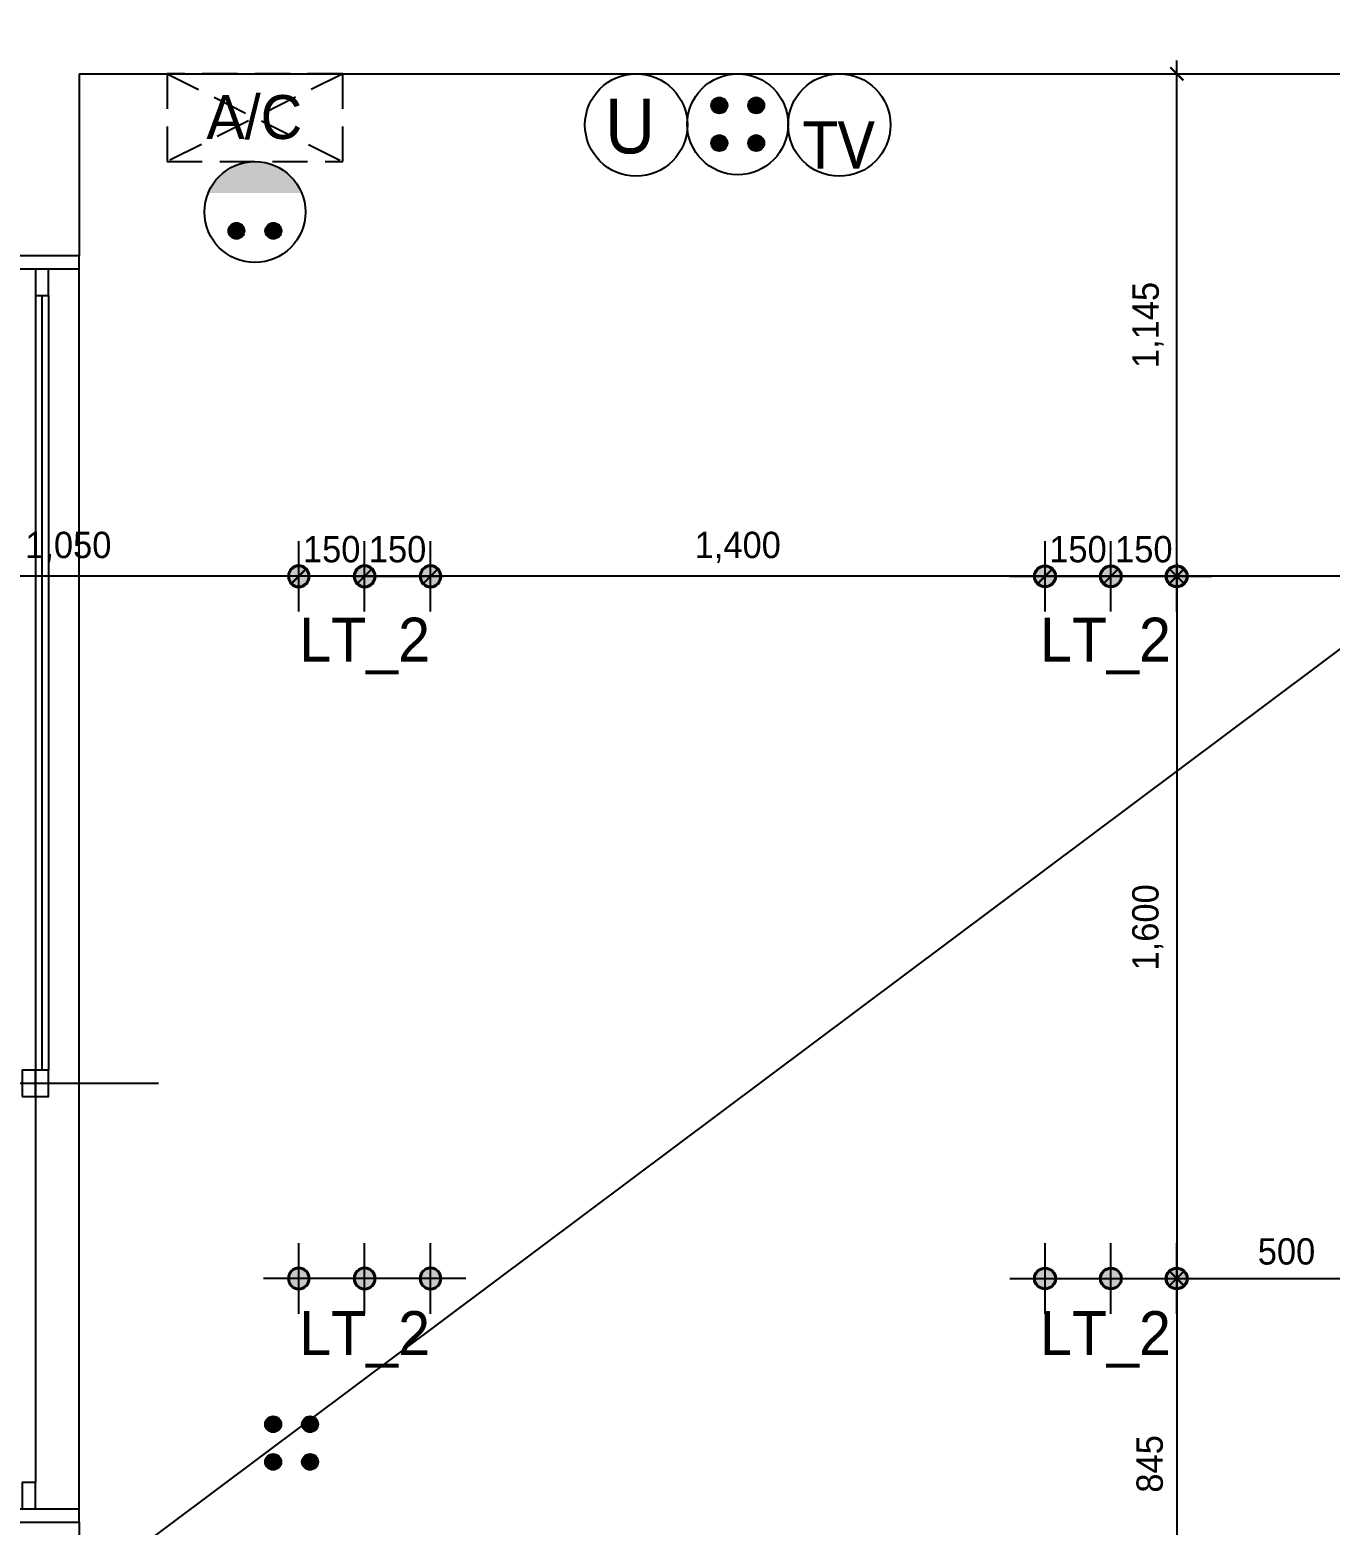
# Model space of a CAD drawing. Header units: inches. Extents: x 26859 to 99210, y 7818 to 34893.
# Drawn here: x 74856 to 77818, y 24642 to 28049 of the extents above; entities that cross this region are included whole.
import ezdxf

# ---------------------------------------------------------------- set-up
doc = ezdxf.new("R2010")
doc.units = ezdxf.units.IN
doc.header["$LTSCALE"] = 100
doc.header["$MEASUREMENT"] = 0
doc.header["$PDSIZE"] = 700.071425
doc.linetypes.add('DH-HID2', pattern=[1.2, 0.8, -0.4])
doc.linetypes.add('HID', pattern=[2.5, 1.5, -1])
for name, color, linetype in [('0-ELC TEXT', 7, 'Continuous'), ('07-DIM WAL', 5, 'Continuous'), ('3.기호.계단선', 30, 'Continuous'), ('FU-FURM', 251, 'DH-HID2'), ('RC-LIGHT', 7, 'Continuous'), ('도면층2', 2, 'Continuous'), ('도면층4', 4, 'Continuous'), ('도면층5', 5, 'Continuous'), ('설비', 140, 'Continuous')]:
    doc.layers.add(name, color=color, linetype=linetype)
doc.styles.add('HY 울릉도 L', font='')
doc.styles.get("Standard").update_dxf_attribs({"font": 'txt.shx', "bigfont": 'whgtxt.shx'})
doc.styles.add('코레일둥고', font='Korail_Round_Gothic_Medium.ttf')
doc.styles.get('HY 울릉도 L').set_extended_font_data('HY울릉도L')
doc.dimstyles.new('30', dxfattribs={"dimscale": 30, "dimtxt": 2, "dimasz": 1, "dimexe": 1, "dimexo": 1, "dimgap": 1, "dimtad": 1, "dimdec": 0, "dimrnd": 0.05, "dimdsep": 46, "dimlunit": 6, "dimtxsty": 'HY 울릉도 L', "dimblk": 'ARCHTICK', "dimcen": 2.5, "dimdle": 1, "dimclrd": 133, "dimclre": 133, "dimclrt": 30, "dimadec": 0, "dimazin": 0, "dimtfac": 1, "dimtdec": 0, "dimtix": 1, "dimtmove": 2, "dimatfit": 3, "dimldrblk": 'ARCHTICK', "dimfxl": 1, "dimlwd": -1, "dimlwe": -1, "dimarcsym": 0})

# ---------------------------------------------------------------- blocks, each defined once
blk = doc.blocks.new('fffsere')
at = {"layer": '도면층2'}
for p, q in [((53346.1, 27948.7), (53346.1, 27533.7)), ((53346.1, 27948.7), (56876.1, 27948.7)), ((53346.1, 27533.7), (53146.1, 27533.7)), ((53146.1, 24648.7), (53346.1, 24648.7)), ((53146.1, 24648.7), (53346.1, 24648.7)), ((53346.1, 24648.7), (53346.1, 24208.7))]:
    blk.add_line(p, q, dxfattribs=at)
at = {"layer": '도면층4'}
for p, q in [((53346.1, 24648.7), (53346.1, 27533.7)), ((53346.1, 27503.7), (53146.1, 27503.7)), ((53261.1, 25678.7), (53261.1, 27443.7)), ((53026.1, 25648.7), (53526.1, 25648.7)), ((53146.1, 24678.7), (53346.1, 24678.7))]:
    blk.add_line(p, q, dxfattribs=at)
for points in [[(53246.1, 27443.7), (53276.1, 27443.7), (53276.1, 27503.7), (53246.1, 27503.7)], [(53216.1, 25618.7), (53246.1, 25618.7), (53246.1, 25678.7), (53216.1, 25678.7)], [(53246.1, 25618.7), (53276.1, 25618.7), (53276.1, 25678.7), (53246.1, 25678.7)], [(53216.1, 24678.7), (53246.1, 24678.7), (53246.1, 24738.7), (53216.1, 24738.7)]]:
    blk.add_lwpolyline(points, close=True, dxfattribs=at)
at = {"layer": '도면층5'}
for p, q in [((53246.1, 27443.7), (53246.1, 25678.7)), ((53276.1, 27443.7), (53276.1, 25678.7)), ((53246.1, 25618.7), (53246.1, 24738.7))]:
    blk.add_line(p, q, dxfattribs=at)
blk = doc.blocks.new('FFFF')
at = {"layer": 'FU-FURM'}
for p, q in [((75446.1, 27948.7), (75046.1, 27748.7)), ((75046.1, 27948.7), (75446.1, 27748.7))]:
    blk.add_line(p, q, dxfattribs=at)
blk.add_lwpolyline([(75046.1, 27748.7), (75446.1, 27748.7), (75446.1, 27948.7), (75046.1, 27948.7)], close=True, dxfattribs=at)
blk.add_blockref('fffsere', (21500, 0))
at = {"layer": '0-ELC TEXT', "color": 10, "style": '코레일둥고'}
blk.add_text('A/C', height=100, dxfattribs=at).set_placement((75135.6, 27800.1))
blk = doc.blocks.new('1')
at = {"linetype": 'Continuous'}
h = blk.add_hatch(color=4, dxfattribs=at)
h.dxf.hatch_style = 1
edge = h.paths.add_edge_path()
edge.add_arc((11539653.5, -14273503.8), 37.5, 0, 360)
at = {"color": 1, "linetype": 'Continuous'}
for p, q in [((11539653.5, -14273637.1), (11539653.5, -14273370.5)), ((11539520.2, -14273503.8), (11539786.8, -14273503.8))]:
    blk.add_line(p, q, dxfattribs=at)
at = {"color": 4, "linetype": 'Continuous'}
for radius in [41.5, 37.5]:
    blk.add_circle((11539653.5, -14273503.8), radius, dxfattribs=at)
blk = doc.blocks.new('_ArchTick')
at = {"color": 0, "linetype": 'ByBlock', "const_width": 0.15}
blk.add_lwpolyline([(-0.5, -0.5), (0.5, 0.5)], dxfattribs=at)
blk = doc.blocks.new('*D293')
at = {"layer": '07-DIM WAL', "color": 133}
for p, q in [((77468.8, 26833.7), (77468.8, 26833.7)), ((78368.8, 26833.7), (78368.8, 26833.7)), ((78398.8, 26803.7), (77438.8, 26803.7))]:
    blk.add_line(p, q, dxfattribs=at)
at = {"layer": 'Defpoints', "color": 0}
for p in [(77468.8, 26803.7), (77468.8, 26803.7), (78368.8, 26803.7)]:
    blk.add_point(p, dxfattribs=at)
at = {"layer": '07-DIM WAL', "color": 133, "xscale": 30, "yscale": 30, "zscale": 30, "rotation": 180}
blk.add_blockref('_ArchTick', (77468.8, 26803.7), dxfattribs=at)
at = {"layer": '07-DIM WAL', "color": 133, "xscale": 30, "yscale": 30, "zscale": 30}
blk.add_blockref('_ArchTick', (78368.8, 26803.7), dxfattribs=at)
at = {"layer": '07-DIM WAL', "color": 30, "insert": (77918.8, 26865), "char_height": 60, "attachment_point": 5, "style": 'HY 울릉도 L'}
blk.add_mtext('900', dxfattribs=at)
blk = doc.blocks.new('*D294')
at = {"layer": '07-DIM WAL', "color": 133}
for p, q in [((77498.8, 26803.7), (77288.8, 26803.7)), ((77318.8, 26773.7), (77318.8, 26773.7)), ((77468.8, 26773.7), (77468.8, 26773.7))]:
    blk.add_line(p, q, dxfattribs=at)
at = {"layer": 'Defpoints', "color": 0}
for p in [(77318.8, 26803.7), (77318.8, 26803.7), (77468.8, 26803.7)]:
    blk.add_point(p, dxfattribs=at)
at = {"layer": '07-DIM WAL', "color": 133, "xscale": 30, "yscale": 30, "zscale": 30}
blk.add_blockref('_ArchTick', (77318.8, 26803.7), dxfattribs=at)
at = {"layer": '07-DIM WAL', "color": 133, "xscale": 30, "yscale": 30, "zscale": 30, "rotation": 180}
blk.add_blockref('_ArchTick', (77468.8, 26803.7), dxfattribs=at)
at = {"layer": '07-DIM WAL', "color": 30, "insert": (77393.8, 26865), "char_height": 60, "attachment_point": 5, "style": 'HY 울릉도 L'}
blk.add_mtext('150', dxfattribs=at)
blk = doc.blocks.new('*D295')
at = {"layer": '07-DIM WAL', "color": 133}
for p, q in [((77348.8, 26803.7), (77138.8, 26803.7)), ((77168.8, 26773.7), (77168.8, 26773.7)), ((77318.8, 26773.7), (77318.8, 26773.7))]:
    blk.add_line(p, q, dxfattribs=at)
at = {"layer": 'Defpoints', "color": 0}
for p in [(77168.8, 26803.7), (77168.8, 26803.7), (77318.8, 26803.7)]:
    blk.add_point(p, dxfattribs=at)
at = {"layer": '07-DIM WAL', "color": 133, "xscale": 30, "yscale": 30, "zscale": 30}
blk.add_blockref('_ArchTick', (77168.8, 26803.7), dxfattribs=at)
at = {"layer": '07-DIM WAL', "color": 133, "xscale": 30, "yscale": 30, "zscale": 30, "rotation": 180}
blk.add_blockref('_ArchTick', (77318.8, 26803.7), dxfattribs=at)
at = {"layer": '07-DIM WAL', "color": 30, "insert": (77243.8, 26865), "char_height": 60, "attachment_point": 5, "style": 'HY 울릉도 L'}
blk.add_mtext('150', dxfattribs=at)
blk = doc.blocks.new('*D297')
at = {"layer": '07-DIM WAL', "color": 133}
for p, q in [((77468.8, 26773.7), (77468.8, 27978.7)), ((77438.8, 27948.7), (77438.8, 27948.7)), ((77438.8, 26803.7), (77438.8, 26803.7))]:
    blk.add_line(p, q, dxfattribs=at)
at = {"layer": 'Defpoints', "color": 0}
for p in [(77468.8, 27948.7), (77468.8, 27948.7), (77468.8, 26803.7)]:
    blk.add_point(p, dxfattribs=at)
at = {"layer": '07-DIM WAL', "color": 133, "xscale": 30, "yscale": 30, "zscale": 30}
for p, rotation in [((77468.8, 27948.7), 90), ((77468.8, 26803.7), 270)]:
    blk.add_blockref('_ArchTick', p, dxfattribs=dict(at, rotation=rotation))
at = {"layer": '07-DIM WAL', "color": 30, "insert": (77403.5, 27376.2), "char_height": 60, "attachment_point": 5, "rotation": 90, "style": 'HY 울릉도 L'}
blk.add_mtext('1,145', dxfattribs=at)
blk = doc.blocks.new('*D298')
at = {"layer": '07-DIM WAL', "color": 133}
for p, q in [((77468.8, 26833.7), (77468.8, 25173.7)), ((77498.8, 26803.7), (77498.8, 26803.7)), ((77498.8, 25203.7), (77498.8, 25203.7))]:
    blk.add_line(p, q, dxfattribs=at)
at = {"layer": 'Defpoints', "color": 0}
for p in [(77468.8, 26803.7), (77468.8, 25203.7), (77468.8, 25203.7)]:
    blk.add_point(p, dxfattribs=at)
at = {"layer": '07-DIM WAL', "color": 133, "xscale": 30, "yscale": 30, "zscale": 30}
for p, rotation in [((77468.8, 26803.7), 90), ((77468.8, 25203.7), 270)]:
    blk.add_blockref('_ArchTick', p, dxfattribs=dict(at, rotation=rotation))
at = {"layer": '07-DIM WAL', "color": 30, "insert": (77402.9, 26003.7), "char_height": 60, "attachment_point": 5, "rotation": 90, "style": 'HY 울릉도 L'}
blk.add_mtext('1,600', dxfattribs=at)
blk = doc.blocks.new('*D299')
at = {"layer": '07-DIM WAL', "color": 133}
for p, q in [((77968.8, 25221.1), (77968.8, 25233.7)), ((77438.8, 25203.7), (77998.8, 25203.7)), ((77468.8, 25173.7), (77468.8, 25173.7))]:
    blk.add_line(p, q, dxfattribs=at)
at = {"layer": 'Defpoints', "color": 0}
for p in [(77468.8, 25203.7), (77968.8, 25203.7), (77968.8, 25191.1)]:
    blk.add_point(p, dxfattribs=at)
at = {"layer": '07-DIM WAL', "color": 133, "xscale": 30, "yscale": 30, "zscale": 30, "rotation": 180}
blk.add_blockref('_ArchTick', (77468.8, 25203.7), dxfattribs=at)
at = {"layer": '07-DIM WAL', "color": 133, "xscale": 30, "yscale": 30, "zscale": 30}
blk.add_blockref('_ArchTick', (77968.8, 25203.7), dxfattribs=at)
at = {"layer": '07-DIM WAL', "color": 30, "insert": (77718.8, 25265), "char_height": 60, "attachment_point": 5, "style": 'HY 울릉도 L'}
blk.add_mtext('500', dxfattribs=at)
blk = doc.blocks.new('*D300')
at = {"layer": '07-DIM WAL', "color": 133}
for p, q in [((77468.8, 25233.7), (77468.8, 24328.7)), ((77438.8, 25203.7), (77438.8, 25203.7)), ((77438.8, 24358.7), (77438.8, 24358.7))]:
    blk.add_line(p, q, dxfattribs=at)
at = {"layer": 'Defpoints', "color": 0}
for p in [(77468.8, 25203.7), (77468.8, 24358.7), (77468.8, 24358.7)]:
    blk.add_point(p, dxfattribs=at)
at = {"layer": '07-DIM WAL', "color": 133, "xscale": 30, "yscale": 30, "zscale": 30}
for p, rotation in [((77468.8, 25203.7), 90), ((77468.8, 24358.7), 270)]:
    blk.add_blockref('_ArchTick', p, dxfattribs=dict(at, rotation=rotation))
at = {"layer": '07-DIM WAL', "color": 30, "insert": (77407.5, 24781.2), "char_height": 60, "attachment_point": 5, "rotation": 90, "style": 'HY 울릉도 L'}
blk.add_mtext('845', dxfattribs=at)
blk = doc.blocks.new('*D301')
at = {"layer": '07-DIM WAL', "color": 133}
for p, q in [((77198.8, 26803.7), (75738.8, 26803.7)), ((75768.8, 26773.7), (75768.8, 26773.7)), ((77168.8, 26773.7), (77168.8, 26773.7))]:
    blk.add_line(p, q, dxfattribs=at)
at = {"layer": 'Defpoints', "color": 0}
for p in [(75768.8, 26803.7), (75768.8, 26803.7), (77168.8, 26803.7)]:
    blk.add_point(p, dxfattribs=at)
at = {"layer": '07-DIM WAL', "color": 133, "xscale": 30, "yscale": 30, "zscale": 30, "rotation": 180}
blk.add_blockref('_ArchTick', (75768.8, 26803.7), dxfattribs=at)
at = {"layer": '07-DIM WAL', "color": 133, "xscale": 30, "yscale": 30, "zscale": 30}
blk.add_blockref('_ArchTick', (77168.8, 26803.7), dxfattribs=at)
at = {"layer": '07-DIM WAL', "color": 30, "insert": (76468.8, 26869.6), "char_height": 60, "attachment_point": 5, "style": 'HY 울릉도 L'}
blk.add_mtext('1,400', dxfattribs=at)
blk = doc.blocks.new('*D302')
at = {"layer": '07-DIM WAL', "color": 133}
for p, q in [((75498.8, 26803.7), (74388.8, 26803.7)), ((74418.8, 26773.7), (74418.8, 26773.7)), ((75468.8, 26773.7), (75468.8, 26773.7))]:
    blk.add_line(p, q, dxfattribs=at)
at = {"layer": 'Defpoints', "color": 0}
for p in [(74418.8, 26803.7), (74418.8, 26803.7), (75468.8, 26803.7)]:
    blk.add_point(p, dxfattribs=at)
at = {"layer": '07-DIM WAL', "color": 133, "xscale": 30, "yscale": 30, "zscale": 30, "rotation": 180}
blk.add_blockref('_ArchTick', (74418.8, 26803.7), dxfattribs=at)
at = {"layer": '07-DIM WAL', "color": 133, "xscale": 30, "yscale": 30, "zscale": 30}
blk.add_blockref('_ArchTick', (75468.8, 26803.7), dxfattribs=at)
at = {"layer": '07-DIM WAL', "color": 30, "insert": (74943.8, 26869.6), "char_height": 60, "attachment_point": 5, "style": 'HY 울릉도 L'}
blk.add_mtext('1,050', dxfattribs=at)
blk = doc.blocks.new('*D304')
at = {"layer": '07-DIM WAL', "color": 133}
for p, q in [((75468.8, 26833.7), (75468.8, 26833.7)), ((75648.8, 26803.7), (75438.8, 26803.7)), ((75618.8, 26773.7), (75618.8, 26773.7))]:
    blk.add_line(p, q, dxfattribs=at)
at = {"layer": 'Defpoints', "color": 0}
for p in [(75468.8, 26803.7), (75468.8, 26803.7), (75618.8, 26803.7)]:
    blk.add_point(p, dxfattribs=at)
at = {"layer": '07-DIM WAL', "color": 133, "xscale": 30, "yscale": 30, "zscale": 30}
blk.add_blockref('_ArchTick', (75468.8, 26803.7), dxfattribs=at)
at = {"layer": '07-DIM WAL', "color": 133, "xscale": 30, "yscale": 30, "zscale": 30, "rotation": 180}
blk.add_blockref('_ArchTick', (75618.8, 26803.7), dxfattribs=at)
at = {"layer": '07-DIM WAL', "color": 30, "insert": (75543.8, 26865), "char_height": 60, "attachment_point": 5, "style": 'HY 울릉도 L'}
blk.add_mtext('150', dxfattribs=at)
blk = doc.blocks.new('*D305')
at = {"layer": '07-DIM WAL', "color": 133}
for p, q in [((75768.8, 26833.7), (75768.8, 26833.7)), ((75588.8, 26803.7), (75798.8, 26803.7)), ((75618.8, 26773.7), (75618.8, 26773.7))]:
    blk.add_line(p, q, dxfattribs=at)
at = {"layer": 'Defpoints', "color": 0}
for p in [(75618.8, 26803.7), (75768.8, 26803.7), (75768.8, 26803.7)]:
    blk.add_point(p, dxfattribs=at)
at = {"layer": '07-DIM WAL', "color": 133, "xscale": 30, "yscale": 30, "zscale": 30}
blk.add_blockref('_ArchTick', (75618.8, 26803.7), dxfattribs=at)
at = {"layer": '07-DIM WAL', "color": 133, "xscale": 30, "yscale": 30, "zscale": 30, "rotation": 180}
blk.add_blockref('_ArchTick', (75768.8, 26803.7), dxfattribs=at)
at = {"layer": '07-DIM WAL', "color": 30, "insert": (75693.8, 26865), "char_height": 60, "attachment_point": 5, "style": 'HY 울릉도 L'}
blk.add_mtext('150', dxfattribs=at)
blk = doc.blocks.new('utp')
at = {"layer": '설비', "color": 140}
blk.add_circle((372927.5, -86920.8), 140, dxfattribs=at)
at = {"layer": '설비', "color": 140, "insert": (372982.3, -87000.6), "char_height": 150, "width": 275.64, "attachment_point": 9}
blk.add_mtext('{\\fMalgun Gothic|b0|i0|c129|p50;U}', dxfattribs=at)
blk = doc.blocks.new('TV')
at = {"layer": '설비', "color": 140}
blk.add_circle((146226.7, 46947.4), 140, dxfattribs=at)
at = {"layer": '설비', "color": 140, "insert": (146088.1, 46827.7), "char_height": 130, "width": 275.64, "attachment_point": 7}
blk.add_mtext('\\pxsm1,qc;{\\fMalgun Gothic|b0|i0|c129|p50;TV}', dxfattribs=at)
blk = doc.blocks.new('egoo')
at = {"layer": '설비'}
h = blk.add_hatch(color=140, dxfattribs=at)
edge = h.paths.add_edge_path()
edge.add_arc((1015645.3, 443433.7), 22.3, 0, 360)
h = blk.add_hatch(color=140, dxfattribs=at)
edge = h.paths.add_edge_path()
edge.add_arc((1015747.7, 443433.7), 22.3, 0, 360)
h = blk.add_hatch(color=140, dxfattribs=at)
edge = h.paths.add_edge_path()
edge.add_line((1015826.3, 443329.1), (1015566.6, 443329.1))
edge.add_ellipse((1015696.5, 443381.5), major_axis=(99, 99), ratio=1, start_angle=156.9578, end_angle=293.0422)
at = {"layer": '설비', "color": 140}
for centre, radius in [((1015696.5, 443381.5), 140), ((1015645.3, 443433.7), 22.3), ((1015747.7, 443433.7), 22.3)]:
    blk.add_circle(centre, radius, dxfattribs=at)

msp = doc.modelspace()

# ---------------------------------------------------------------- hatches: boundary and pattern name
at = {"layer": '설비'}
h = msp.add_hatch(color=140, dxfattribs=at)
edge = h.paths.add_edge_path()
edge.add_arc((76426.8, 27876.6), 18.3, -180, 180, ccw=False)
h = msp.add_hatch(color=140, dxfattribs=at)
edge = h.paths.add_edge_path()
edge.add_arc((76510.9, 27876.6), 18.3, -180, 180, ccw=False)
h = msp.add_hatch(color=140, dxfattribs=at)
edge = h.paths.add_edge_path()
edge.add_arc((76426.8, 27790.7), 18.3, -180, 180, ccw=False)
h = msp.add_hatch(color=140, dxfattribs=at)
edge = h.paths.add_edge_path()
edge.add_arc((76510.9, 27790.7), 18.3, -180, 180, ccw=False)
h = msp.add_hatch(color=140, dxfattribs=at)
edge = h.paths.add_edge_path()
edge.add_arc((75410.4, 24871.6), 18.3, -180, 180, ccw=False)
h = msp.add_hatch(color=140, dxfattribs=at)
edge = h.paths.add_edge_path()
edge.add_arc((75494.4, 24871.6), 18.3, -180, 180, ccw=False)
h = msp.add_hatch(color=140, dxfattribs=at)
edge = h.paths.add_edge_path()
edge.add_arc((75410.4, 24785.7), 18.3, -180, 180, ccw=False)
h = msp.add_hatch(color=140, dxfattribs=at)
edge = h.paths.add_edge_path()
edge.add_arc((75494.4, 24785.7), 18.3, -180, 180, ccw=False)

# ---------------------------------------------------------------- linework, layer by layer
at = {"layer": '07-DIM WAL'}
msp.add_line((87204.9, 33642.6), (69859.9, 20667.6), dxfattribs=at)
at = {"layer": '설비', "color": 140}
for centre, radius in [((76468.8, 27833.7), 115), ((76426.8, 27876.6), 18.3), ((76510.9, 27876.6), 18.3), ((76426.8, 27790.7), 18.3), ((76510.9, 27790.7), 18.3), ((75410.4, 24871.6), 18.3), ((75494.4, 24871.6), 18.3), ((75410.4, 24785.7), 18.3), ((75494.4, 24785.7), 18.3)]:
    msp.add_circle(centre, radius, dxfattribs=at)

# ---------------------------------------------------------------- block references
msp.add_blockref('FFFF', (122.8, 0))
at = {"layer": 'RC-LIGHT'}
for name, p, xscale, yscale, zscale in [('TV', (-45155.5, -11290.8), 0.8333333333333334, 0.8333333333333334, 0.8333333333333334), ('1', (7027067.3, 8625299.9), -0.6024096385271789, 0.6024096385271789, 0.6024096385271789), ('1', (7027217.3, 8625299.9), -0.6024096385271789, 0.6024096385271789, 0.6024096385271789), ('1', (7027367.3, 8625299.9), -0.6024096385271789, 0.6024096385271789, 0.6024096385271789), ('1', (-6874429.7, 8625299.9), 0.6024096385271789, 0.6024096385271789, 0.6024096385271789), ('1', (-6874279.7, 8625299.9), 0.6024096385271789, 0.6024096385271789, 0.6024096385271789), ('1', (-6874129.7, 8625299.9), 0.6024096385271789, 0.6024096385271789, 0.6024096385271789), ('1', (7027067.3, 8623699.9), -0.6024096385271789, 0.6024096385271789, 0.6024096385271789), ('1', (7027217.3, 8623699.9), -0.6024096385271789, 0.6024096385271789, 0.6024096385271789), ('1', (7027367.3, 8623699.9), -0.6024096385271789, 0.6024096385271789, 0.6024096385271789), ('1', (-6874429.7, 8623699.9), 0.6024096385271789, 0.6024096385271789, 0.6024096385271789), ('1', (-6874279.7, 8623699.9), 0.6024096385271789, 0.6024096385271789, 0.6024096385271789), ('1', (-6874129.7, 8623699.9), 0.6024096385271789, 0.6024096385271789, 0.6024096385271789)]:
    msp.add_blockref(name, p, dxfattribs=dict(at, xscale=xscale, yscale=yscale, zscale=zscale))
at = {"layer": 'RC-LIGHT', "color": 140, "xscale": 0.8214285869294656, "yscale": 0.8214285869294656, "zscale": 0.8214285869294656, "rotation": 180}
msp.add_blockref('egoo', (909691, 391839.9), dxfattribs=at)
at = {"layer": '설비', "color": 253, "true_color": 0x95d0ad, "xscale": 0.8333333333333334, "yscale": 0.8333333333333334, "zscale": 0.8333333333333334}
msp.add_blockref('utp', (-234535.5, 100266), dxfattribs=at)

# ---------------------------------------------------------------- texts
at = {"layer": '3.기호.계단선', "linetype": 'HID', "style": '코레일둥고'}
for p in [(75469.7, 26609.4), (77157.3, 26609.4), (75469.7, 25029.2), (77157.3, 25029.2)]:
    msp.add_text('LT_2', height=100, dxfattribs=at).set_placement(p)

# ---------------------------------------------------------------- dimensions: what is measured, and where the dimension line sits
at = {"layer": '07-DIM WAL'}
for base, p1, p2, angle, picture, middle in [((77468.8, 27948.7), (77468.8, 26803.7), (77468.8, 27948.7), 90, '*D297', (77403.5, 27376.2)), ((74418.8, 26803.7), (75468.8, 26803.7), (74418.8, 26803.7), 180, '*D302', (74943.8, 26869.6)), ((75468.8, 26803.7), (75618.8, 26803.7), (75468.8, 26803.7), 180, '*D304', (75543.8, 26865)), ((75768.8, 26803.7), (75618.8, 26803.7), (75768.8, 26803.7), 180, '*D305', (75693.8, 26865)), ((75768.8, 26803.7), (77168.8, 26803.7), (75768.8, 26803.7), 180, '*D301', (76468.8, 26869.6)), ((77168.8, 26803.7), (77318.8, 26803.7), (77168.8, 26803.7), 180, '*D295', (77243.8, 26865)), ((77318.8, 26803.7), (77468.8, 26803.7), (77318.8, 26803.7), 180, '*D294', (77393.8, 26865)), ((77468.8, 26803.7), (78368.8, 26803.7), (77468.8, 26803.7), 180, '*D293', (77918.8, 26865)), ((77468.8, 25203.7), (77468.8, 26803.7), (77468.8, 25203.7), 90, '*D298', (77402.9, 26003.7)), ((77968.8, 25203.7), (77468.8, 25203.7), (77968.8, 25191.1), 180, '*D299', (77718.8, 25265)), ((77468.8, 24358.7), (77468.8, 25203.7), (77468.8, 24358.7), 90, '*D300', (77407.5, 24781.2))]:
    dim = msp.add_linear_dim(base=base, p1=p1, p2=p2, angle=angle, dimstyle='30', override={"dimfxl": 1.25, "dimarcsym": 2}, dxfattribs=at)
    dim.commit()
    dim.dimension.update_dxf_attribs({"geometry": picture, "text_midpoint": middle})

doc.saveas('drawing.dxf')
